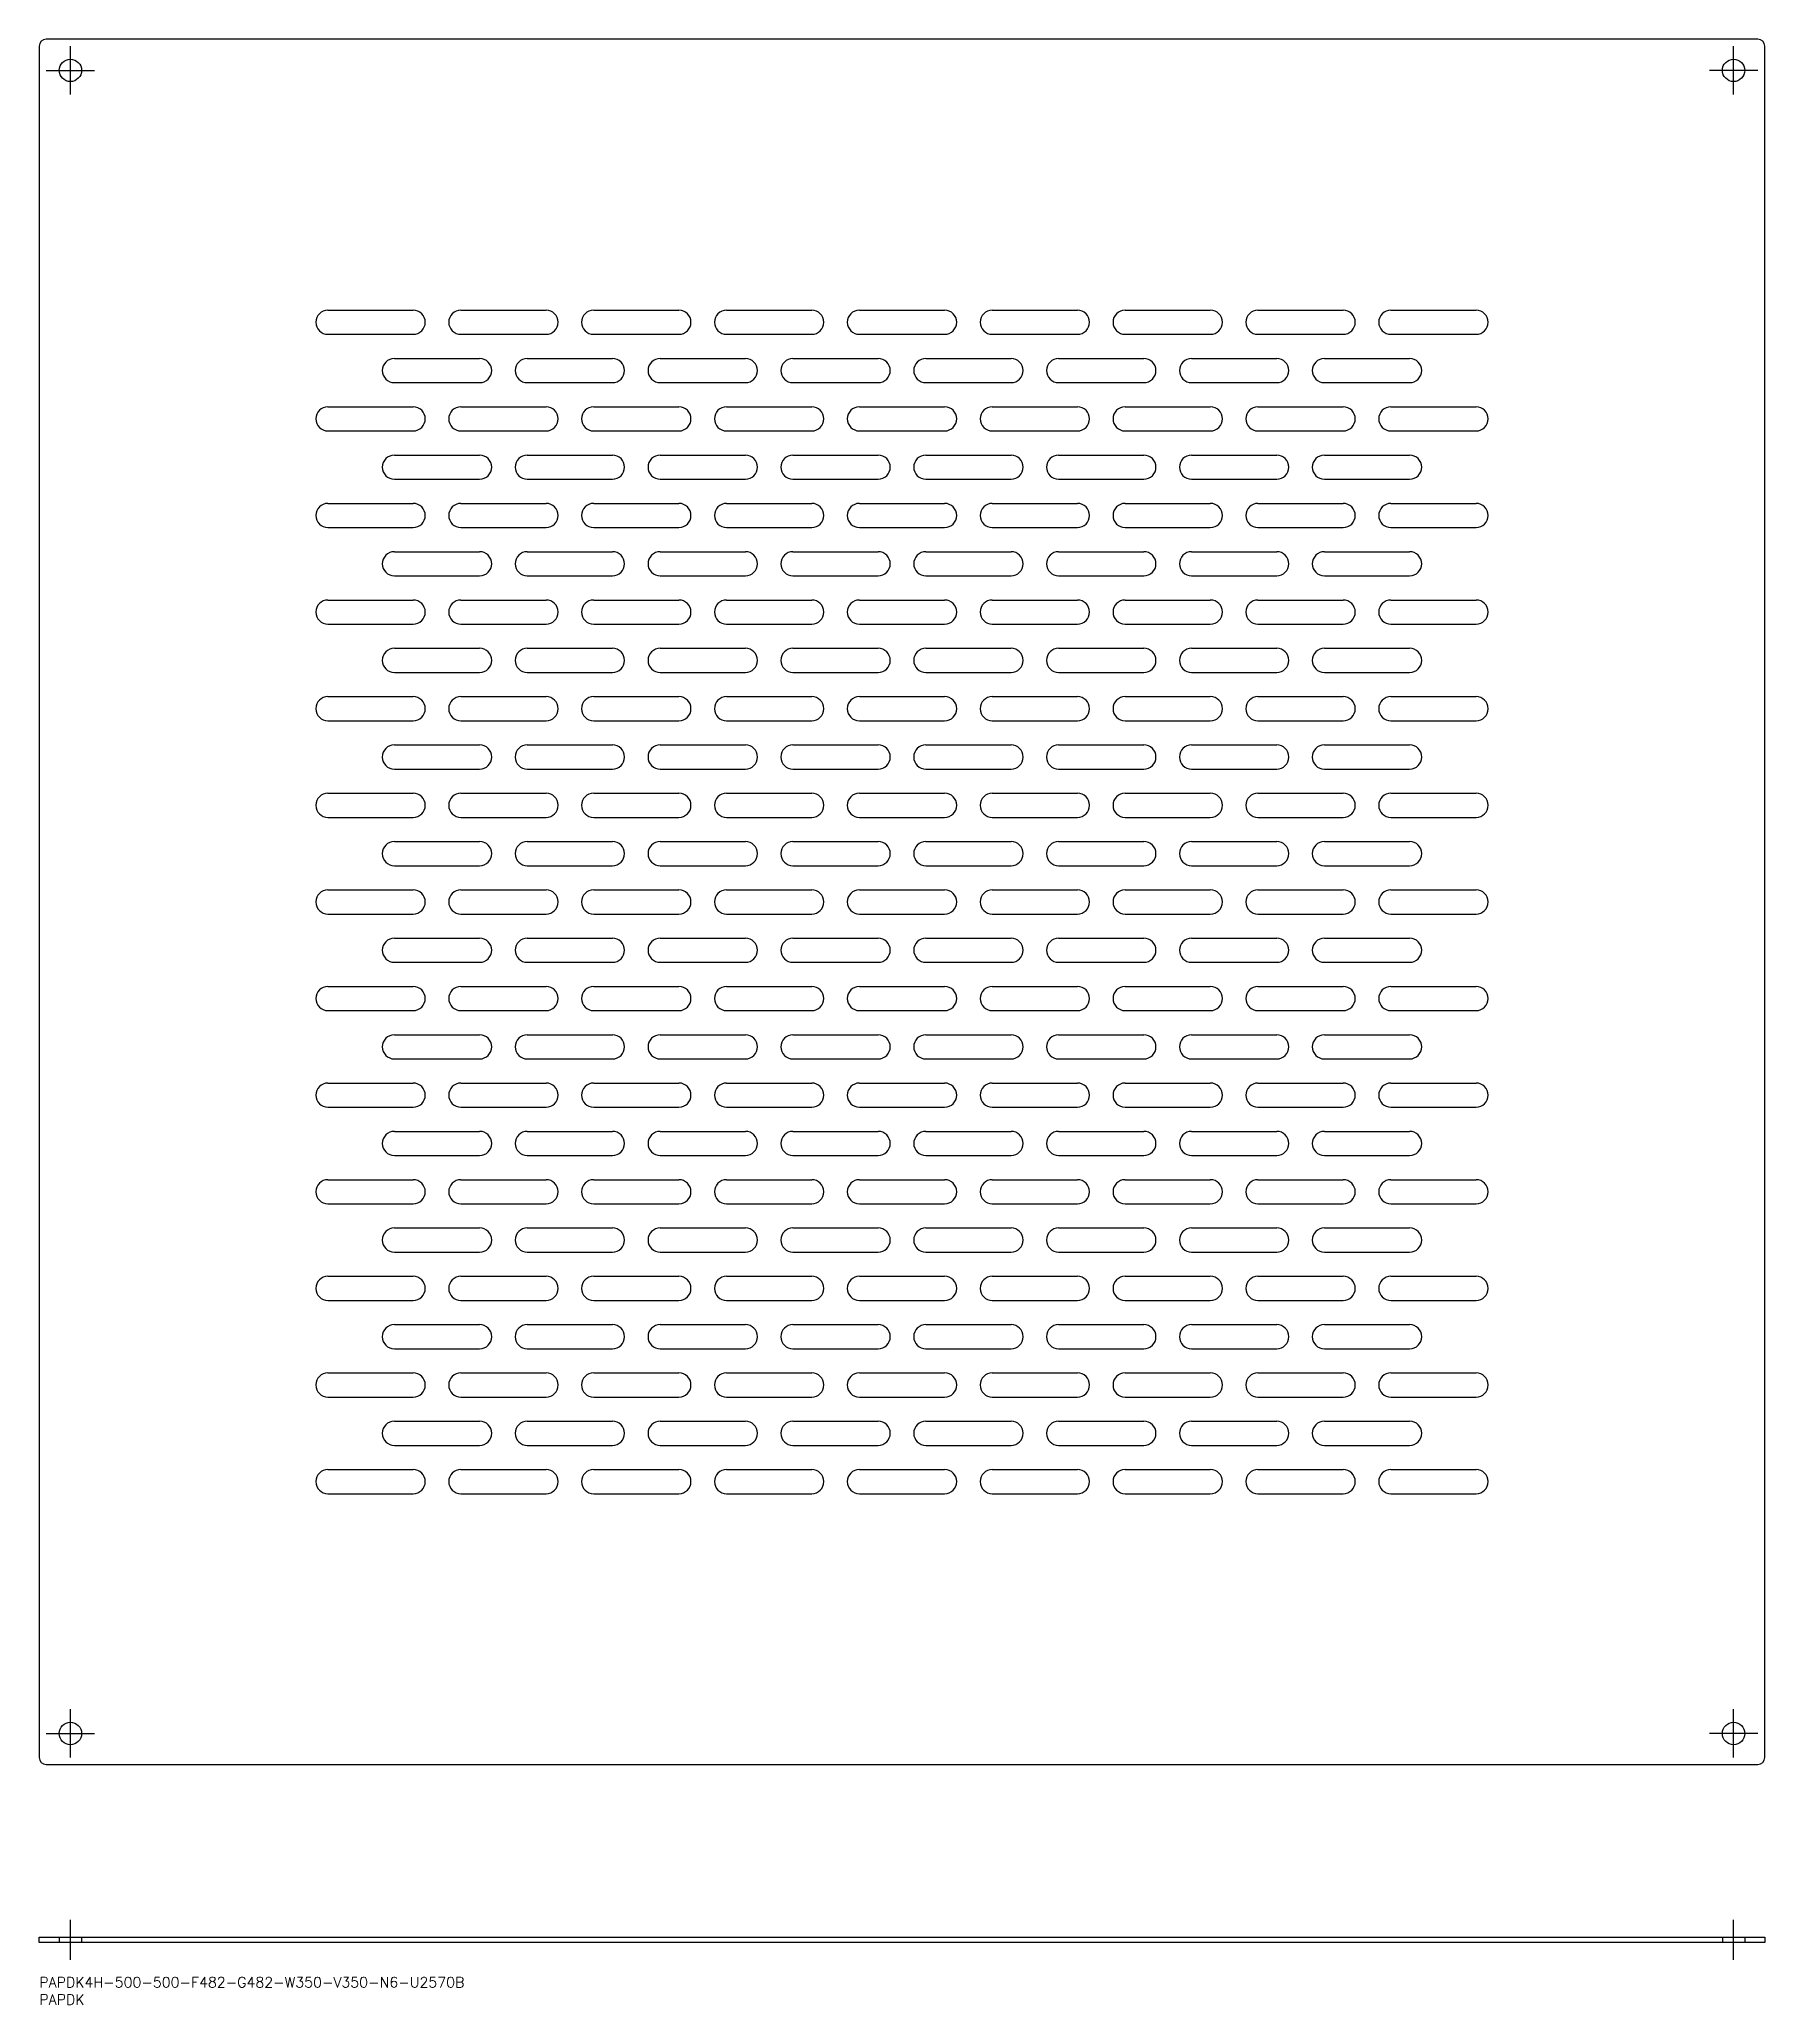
# Model space of a CAD drawing. Extents: x 0 to 500, y -8 to 562.
import ezdxf

# ---------------------------------------------------------------- set-up
doc = ezdxf.new("R2010")
doc.units = 0
doc.header["$LTSCALE"] = 0.5
doc.linetypes.add('CENTER', pattern=[50.8, 31.75, -6.35, 6.35, -6.35])
doc.linetypes.add('DASHED', pattern=[19.05, 12.7, -6.35])
for name, color, linetype in [('MSM_CENTER', 1, 'CENTER'), ('MSM_CONTINUOUS', 7, 'CONTINUOUS'), ('MSM_DASHED', 4, 'DASHED'), ('MSM_PART_NUMBER', 7, 'CONTINUOUS')]:
    doc.layers.add(name, color=color, linetype=linetype)
doc.styles.get("Standard").update_dxf_attribs({"font": 'txt.shx', "height": 3, "bigfont": 'bigfont.shx'})

msp = doc.modelspace()

# ---------------------------------------------------------------- linework, layer by layer
at = {"layer": 'MSM_CENTER'}
for p, q in [((9, 545.6), (9, 559.6)), ((491, 545.6), (491, 559.6)), ((2, 552.6), (16, 552.6)), ((498, 552.6), (484, 552.6)), ((9, 63.6), (9, 77.6)), ((491, 63.6), (491, 77.6)), ((2, 70.6), (16, 70.6)), ((498, 70.6), (484, 70.6)), ((9, 5), (9, 16.6)), ((491, 5), (491, 16.6))]:
    msp.add_line(p, q, dxfattribs=at)
at = {"layer": 'MSM_CONTINUOUS'}
for p, q in [((0, 559.6), (0, 63.6)), ((498, 561.6), (2, 561.6)), ((500, 63.6), (500, 559.6)), ((83.65, 483.1), (108.35, 483.1)), ((122.15, 483.1), (146.85, 483.1)), ((160.65, 483.1), (185.35, 483.1)), ((199.15, 483.1), (223.85, 483.1)), ((237.65, 483.1), (262.35, 483.1)), ((276.15, 483.1), (300.85, 483.1)), ((314.65, 483.1), (339.35, 483.1)), ((353.15, 483.1), (377.85, 483.1)), ((391.65, 483.1), (416.35, 483.1)), ((83.65, 476.1), (108.35, 476.1)), ((122.15, 476.1), (146.85, 476.1)), ((160.65, 476.1), (185.35, 476.1)), ((199.15, 476.1), (223.85, 476.1)), ((237.65, 476.1), (262.35, 476.1)), ((276.15, 476.1), (300.85, 476.1)), ((314.65, 476.1), (339.35, 476.1)), ((353.15, 476.1), (377.85, 476.1)), ((391.65, 476.1), (416.35, 476.1)), ((102.9, 469.1), (127.6, 469.1)), ((141.4, 469.1), (166.1, 469.1)), ((179.9, 469.1), (204.6, 469.1)), ((218.4, 469.1), (243.1, 469.1)), ((256.9, 469.1), (281.6, 469.1)), ((295.4, 469.1), (320.1, 469.1)), ((333.9, 469.1), (358.6, 469.1)), ((372.4, 469.1), (397.1, 469.1)), ((102.9, 462.1), (127.6, 462.1)), ((141.4, 462.1), (166.1, 462.1)), ((179.9, 462.1), (204.6, 462.1)), ((218.4, 462.1), (243.1, 462.1)), ((256.9, 462.1), (281.6, 462.1)), ((295.4, 462.1), (320.1, 462.1)), ((333.9, 462.1), (358.6, 462.1)), ((372.4, 462.1), (397.1, 462.1)), ((83.65, 455.1), (108.35, 455.1)), ((122.15, 455.1), (146.85, 455.1)), ((160.65, 455.1), (185.35, 455.1)), ((199.15, 455.1), (223.85, 455.1)), ((237.65, 455.1), (262.35, 455.1)), ((276.15, 455.1), (300.85, 455.1)), ((314.65, 455.1), (339.35, 455.1)), ((353.15, 455.1), (377.85, 455.1)), ((391.65, 455.1), (416.35, 455.1)), ((83.65, 448.1), (108.35, 448.1)), ((122.15, 448.1), (146.85, 448.1)), ((160.65, 448.1), (185.35, 448.1)), ((199.15, 448.1), (223.85, 448.1)), ((237.65, 448.1), (262.35, 448.1)), ((276.15, 448.1), (300.85, 448.1)), ((314.65, 448.1), (339.35, 448.1)), ((353.15, 448.1), (377.85, 448.1)), ((391.65, 448.1), (416.35, 448.1)), ((102.9, 441.1), (127.6, 441.1)), ((141.4, 441.1), (166.1, 441.1)), ((179.9, 441.1), (204.6, 441.1)), ((218.4, 441.1), (243.1, 441.1)), ((256.9, 441.1), (281.6, 441.1)), ((295.4, 441.1), (320.1, 441.1)), ((333.9, 441.1), (358.6, 441.1)), ((372.4, 441.1), (397.1, 441.1)), ((102.9, 434.1), (127.6, 434.1)), ((141.4, 434.1), (166.1, 434.1)), ((179.9, 434.1), (204.6, 434.1)), ((218.4, 434.1), (243.1, 434.1)), ((256.9, 434.1), (281.6, 434.1)), ((295.4, 434.1), (320.1, 434.1)), ((333.9, 434.1), (358.6, 434.1)), ((372.4, 434.1), (397.1, 434.1)), ((83.65, 427.1), (108.35, 427.1)), ((122.15, 427.1), (146.85, 427.1)), ((160.65, 427.1), (185.35, 427.1)), ((199.15, 427.1), (223.85, 427.1)), ((237.65, 427.1), (262.35, 427.1)), ((276.15, 427.1), (300.85, 427.1)), ((314.65, 427.1), (339.35, 427.1)), ((353.15, 427.1), (377.85, 427.1)), ((391.65, 427.1), (416.35, 427.1)), ((83.65, 420.1), (108.35, 420.1)), ((122.15, 420.1), (146.85, 420.1)), ((160.65, 420.1), (185.35, 420.1)), ((199.15, 420.1), (223.85, 420.1)), ((237.65, 420.1), (262.35, 420.1)), ((276.15, 420.1), (300.85, 420.1)), ((314.65, 420.1), (339.35, 420.1)), ((353.15, 420.1), (377.85, 420.1)), ((391.65, 420.1), (416.35, 420.1)), ((102.9, 413.1), (127.6, 413.1)), ((141.4, 413.1), (166.1, 413.1)), ((179.9, 413.1), (204.6, 413.1)), ((218.4, 413.1), (243.1, 413.1)), ((256.9, 413.1), (281.6, 413.1)), ((295.4, 413.1), (320.1, 413.1)), ((333.9, 413.1), (358.6, 413.1)), ((372.4, 413.1), (397.1, 413.1)), ((102.9, 406.1), (127.6, 406.1)), ((141.4, 406.1), (166.1, 406.1)), ((179.9, 406.1), (204.6, 406.1)), ((218.4, 406.1), (243.1, 406.1)), ((256.9, 406.1), (281.6, 406.1)), ((295.4, 406.1), (320.1, 406.1)), ((333.9, 406.1), (358.6, 406.1)), ((372.4, 406.1), (397.1, 406.1)), ((83.65, 399.1), (108.35, 399.1)), ((122.15, 399.1), (146.85, 399.1)), ((160.65, 399.1), (185.35, 399.1)), ((199.15, 399.1), (223.85, 399.1)), ((237.65, 399.1), (262.35, 399.1)), ((276.15, 399.1), (300.85, 399.1)), ((314.65, 399.1), (339.35, 399.1)), ((353.15, 399.1), (377.85, 399.1)), ((391.65, 399.1), (416.35, 399.1)), ((83.65, 392.1), (108.35, 392.1)), ((122.15, 392.1), (146.85, 392.1)), ((160.65, 392.1), (185.35, 392.1)), ((199.15, 392.1), (223.85, 392.1)), ((237.65, 392.1), (262.35, 392.1)), ((276.15, 392.1), (300.85, 392.1)), ((314.65, 392.1), (339.35, 392.1)), ((353.15, 392.1), (377.85, 392.1)), ((391.65, 392.1), (416.35, 392.1)), ((102.9, 385.1), (127.6, 385.1)), ((141.4, 385.1), (166.1, 385.1)), ((179.9, 385.1), (204.6, 385.1)), ((218.4, 385.1), (243.1, 385.1)), ((256.9, 385.1), (281.6, 385.1)), ((295.4, 385.1), (320.1, 385.1)), ((333.9, 385.1), (358.6, 385.1)), ((372.4, 385.1), (397.1, 385.1)), ((102.9, 378.1), (127.6, 378.1)), ((141.4, 378.1), (166.1, 378.1)), ((179.9, 378.1), (204.6, 378.1)), ((218.4, 378.1), (243.1, 378.1)), ((256.9, 378.1), (281.6, 378.1)), ((295.4, 378.1), (320.1, 378.1)), ((333.9, 378.1), (358.6, 378.1)), ((372.4, 378.1), (397.1, 378.1)), ((83.65, 371.1), (108.35, 371.1)), ((122.15, 371.1), (146.85, 371.1)), ((160.65, 371.1), (185.35, 371.1)), ((199.15, 371.1), (223.85, 371.1)), ((237.65, 371.1), (262.35, 371.1)), ((276.15, 371.1), (300.85, 371.1)), ((314.65, 371.1), (339.35, 371.1)), ((353.15, 371.1), (377.85, 371.1)), ((391.65, 371.1), (416.35, 371.1)), ((83.65, 364.1), (108.35, 364.1)), ((122.15, 364.1), (146.85, 364.1)), ((160.65, 364.1), (185.35, 364.1)), ((199.15, 364.1), (223.85, 364.1)), ((237.65, 364.1), (262.35, 364.1)), ((276.15, 364.1), (300.85, 364.1)), ((314.65, 364.1), (339.35, 364.1)), ((353.15, 364.1), (377.85, 364.1)), ((391.65, 364.1), (416.35, 364.1)), ((102.9, 357.1), (127.6, 357.1)), ((141.4, 357.1), (166.1, 357.1)), ((179.9, 357.1), (204.6, 357.1)), ((218.4, 357.1), (243.1, 357.1)), ((256.9, 357.1), (281.6, 357.1)), ((295.4, 357.1), (320.1, 357.1)), ((333.9, 357.1), (358.6, 357.1)), ((372.4, 357.1), (397.1, 357.1)), ((102.9, 350.1), (127.6, 350.1)), ((141.4, 350.1), (166.1, 350.1)), ((179.9, 350.1), (204.6, 350.1)), ((218.4, 350.1), (243.1, 350.1)), ((256.9, 350.1), (281.6, 350.1)), ((295.4, 350.1), (320.1, 350.1)), ((333.9, 350.1), (358.6, 350.1)), ((372.4, 350.1), (397.1, 350.1)), ((83.65, 343.1), (108.35, 343.1)), ((122.15, 343.1), (146.85, 343.1)), ((160.65, 343.1), (185.35, 343.1)), ((199.15, 343.1), (223.85, 343.1)), ((237.65, 343.1), (262.35, 343.1)), ((276.15, 343.1), (300.85, 343.1)), ((314.65, 343.1), (339.35, 343.1)), ((353.15, 343.1), (377.85, 343.1)), ((391.65, 343.1), (416.35, 343.1)), ((83.65, 336.1), (108.35, 336.1)), ((122.15, 336.1), (146.85, 336.1)), ((160.65, 336.1), (185.35, 336.1)), ((199.15, 336.1), (223.85, 336.1)), ((237.65, 336.1), (262.35, 336.1)), ((276.15, 336.1), (300.85, 336.1)), ((314.65, 336.1), (339.35, 336.1)), ((353.15, 336.1), (377.85, 336.1)), ((391.65, 336.1), (416.35, 336.1)), ((102.9, 329.1), (127.6, 329.1)), ((141.4, 329.1), (166.1, 329.1)), ((179.9, 329.1), (204.6, 329.1)), ((218.4, 329.1), (243.1, 329.1)), ((256.9, 329.1), (281.6, 329.1)), ((295.4, 329.1), (320.1, 329.1)), ((333.9, 329.1), (358.6, 329.1)), ((372.4, 329.1), (397.1, 329.1)), ((102.9, 322.1), (127.6, 322.1)), ((141.4, 322.1), (166.1, 322.1)), ((179.9, 322.1), (204.6, 322.1)), ((218.4, 322.1), (243.1, 322.1)), ((256.9, 322.1), (281.6, 322.1)), ((295.4, 322.1), (320.1, 322.1)), ((333.9, 322.1), (358.6, 322.1)), ((372.4, 322.1), (397.1, 322.1)), ((83.65, 315.1), (108.35, 315.1)), ((122.15, 315.1), (146.85, 315.1)), ((160.65, 315.1), (185.35, 315.1)), ((199.15, 315.1), (223.85, 315.1)), ((237.65, 315.1), (262.35, 315.1)), ((276.15, 315.1), (300.85, 315.1)), ((314.65, 315.1), (339.35, 315.1)), ((353.15, 315.1), (377.85, 315.1)), ((391.65, 315.1), (416.35, 315.1)), ((83.65, 308.1), (108.35, 308.1)), ((122.15, 308.1), (146.85, 308.1)), ((160.65, 308.1), (185.35, 308.1)), ((199.15, 308.1), (223.85, 308.1)), ((237.65, 308.1), (262.35, 308.1)), ((276.15, 308.1), (300.85, 308.1)), ((314.65, 308.1), (339.35, 308.1)), ((353.15, 308.1), (377.85, 308.1)), ((391.65, 308.1), (416.35, 308.1)), ((102.9, 301.1), (127.6, 301.1)), ((141.4, 301.1), (166.1, 301.1)), ((179.9, 301.1), (204.6, 301.1)), ((218.4, 301.1), (243.1, 301.1)), ((256.9, 301.1), (281.6, 301.1)), ((295.4, 301.1), (320.1, 301.1)), ((333.9, 301.1), (358.6, 301.1)), ((372.4, 301.1), (397.1, 301.1)), ((102.9, 294.1), (127.6, 294.1)), ((141.4, 294.1), (166.1, 294.1)), ((179.9, 294.1), (204.6, 294.1)), ((218.4, 294.1), (243.1, 294.1)), ((256.9, 294.1), (281.6, 294.1)), ((295.4, 294.1), (320.1, 294.1)), ((333.9, 294.1), (358.6, 294.1)), ((372.4, 294.1), (397.1, 294.1)), ((83.65, 287.1), (108.35, 287.1)), ((122.15, 287.1), (146.85, 287.1)), ((160.65, 287.1), (185.35, 287.1)), ((199.15, 287.1), (223.85, 287.1)), ((237.65, 287.1), (262.35, 287.1)), ((276.15, 287.1), (300.85, 287.1)), ((314.65, 287.1), (339.35, 287.1)), ((353.15, 287.1), (377.85, 287.1)), ((391.65, 287.1), (416.35, 287.1)), ((83.65, 280.1), (108.35, 280.1)), ((122.15, 280.1), (146.85, 280.1)), ((160.65, 280.1), (185.35, 280.1)), ((199.15, 280.1), (223.85, 280.1)), ((237.65, 280.1), (262.35, 280.1)), ((276.15, 280.1), (300.85, 280.1)), ((314.65, 280.1), (339.35, 280.1)), ((353.15, 280.1), (377.85, 280.1)), ((391.65, 280.1), (416.35, 280.1)), ((102.9, 273.1), (127.6, 273.1)), ((141.4, 273.1), (166.1, 273.1)), ((179.9, 273.1), (204.6, 273.1)), ((218.4, 273.1), (243.1, 273.1)), ((256.9, 273.1), (281.6, 273.1)), ((295.4, 273.1), (320.1, 273.1)), ((333.9, 273.1), (358.6, 273.1)), ((372.4, 273.1), (397.1, 273.1)), ((102.9, 266.1), (127.6, 266.1)), ((141.4, 266.1), (166.1, 266.1)), ((179.9, 266.1), (204.6, 266.1)), ((218.4, 266.1), (243.1, 266.1)), ((256.9, 266.1), (281.6, 266.1)), ((295.4, 266.1), (320.1, 266.1)), ((333.9, 266.1), (358.6, 266.1)), ((372.4, 266.1), (397.1, 266.1)), ((83.65, 259.1), (108.35, 259.1)), ((122.15, 259.1), (146.85, 259.1)), ((160.65, 259.1), (185.35, 259.1)), ((199.15, 259.1), (223.85, 259.1)), ((237.65, 259.1), (262.35, 259.1)), ((276.15, 259.1), (300.85, 259.1)), ((314.65, 259.1), (339.35, 259.1)), ((353.15, 259.1), (377.85, 259.1)), ((391.65, 259.1), (416.35, 259.1)), ((83.65, 252.1), (108.35, 252.1)), ((122.15, 252.1), (146.85, 252.1)), ((160.65, 252.1), (185.35, 252.1)), ((199.15, 252.1), (223.85, 252.1)), ((237.65, 252.1), (262.35, 252.1)), ((276.15, 252.1), (300.85, 252.1)), ((314.65, 252.1), (339.35, 252.1)), ((353.15, 252.1), (377.85, 252.1)), ((391.65, 252.1), (416.35, 252.1)), ((102.9, 245.1), (127.6, 245.1)), ((141.4, 245.1), (166.1, 245.1)), ((179.9, 245.1), (204.6, 245.1)), ((218.4, 245.1), (243.1, 245.1)), ((256.9, 245.1), (281.6, 245.1)), ((295.4, 245.1), (320.1, 245.1)), ((333.9, 245.1), (358.6, 245.1)), ((372.4, 245.1), (397.1, 245.1)), ((102.9, 238.1), (127.6, 238.1)), ((141.4, 238.1), (166.1, 238.1)), ((179.9, 238.1), (204.6, 238.1)), ((218.4, 238.1), (243.1, 238.1)), ((256.9, 238.1), (281.6, 238.1)), ((295.4, 238.1), (320.1, 238.1)), ((333.9, 238.1), (358.6, 238.1)), ((372.4, 238.1), (397.1, 238.1)), ((83.65, 231.1), (108.35, 231.1)), ((122.15, 231.1), (146.85, 231.1)), ((160.65, 231.1), (185.35, 231.1)), ((199.15, 231.1), (223.85, 231.1)), ((237.65, 231.1), (262.35, 231.1)), ((276.15, 231.1), (300.85, 231.1)), ((314.65, 231.1), (339.35, 231.1)), ((353.15, 231.1), (377.85, 231.1)), ((391.65, 231.1), (416.35, 231.1)), ((83.65, 224.1), (108.35, 224.1)), ((122.15, 224.1), (146.85, 224.1)), ((160.65, 224.1), (185.35, 224.1)), ((199.15, 224.1), (223.85, 224.1)), ((237.65, 224.1), (262.35, 224.1)), ((276.15, 224.1), (300.85, 224.1)), ((314.65, 224.1), (339.35, 224.1)), ((353.15, 224.1), (377.85, 224.1)), ((391.65, 224.1), (416.35, 224.1)), ((102.9, 217.1), (127.6, 217.1)), ((141.4, 217.1), (166.1, 217.1)), ((179.9, 217.1), (204.6, 217.1)), ((218.4, 217.1), (243.1, 217.1)), ((256.9, 217.1), (281.6, 217.1)), ((295.4, 217.1), (320.1, 217.1)), ((333.9, 217.1), (358.6, 217.1)), ((372.4, 217.1), (397.1, 217.1)), ((102.9, 210.1), (127.6, 210.1)), ((141.4, 210.1), (166.1, 210.1)), ((179.9, 210.1), (204.6, 210.1)), ((218.4, 210.1), (243.1, 210.1)), ((256.9, 210.1), (281.6, 210.1)), ((295.4, 210.1), (320.1, 210.1)), ((333.9, 210.1), (358.6, 210.1)), ((372.4, 210.1), (397.1, 210.1)), ((83.65, 203.1), (108.35, 203.1)), ((122.15, 203.1), (146.85, 203.1)), ((160.65, 203.1), (185.35, 203.1)), ((199.15, 203.1), (223.85, 203.1)), ((237.65, 203.1), (262.35, 203.1)), ((276.15, 203.1), (300.85, 203.1)), ((314.65, 203.1), (339.35, 203.1)), ((353.15, 203.1), (377.85, 203.1)), ((391.65, 203.1), (416.35, 203.1)), ((83.65, 196.1), (108.35, 196.1)), ((122.15, 196.1), (146.85, 196.1)), ((160.65, 196.1), (185.35, 196.1)), ((199.15, 196.1), (223.85, 196.1)), ((237.65, 196.1), (262.35, 196.1)), ((276.15, 196.1), (300.85, 196.1)), ((314.65, 196.1), (339.35, 196.1)), ((353.15, 196.1), (377.85, 196.1)), ((391.65, 196.1), (416.35, 196.1)), ((102.9, 189.1), (127.6, 189.1)), ((141.4, 189.1), (166.1, 189.1)), ((179.9, 189.1), (204.6, 189.1)), ((218.4, 189.1), (243.1, 189.1)), ((256.9, 189.1), (281.6, 189.1)), ((295.4, 189.1), (320.1, 189.1)), ((333.9, 189.1), (358.6, 189.1)), ((372.4, 189.1), (397.1, 189.1)), ((102.9, 182.1), (127.6, 182.1)), ((141.4, 182.1), (166.1, 182.1)), ((179.9, 182.1), (204.6, 182.1)), ((218.4, 182.1), (243.1, 182.1)), ((256.9, 182.1), (281.6, 182.1)), ((295.4, 182.1), (320.1, 182.1)), ((333.9, 182.1), (358.6, 182.1)), ((372.4, 182.1), (397.1, 182.1)), ((83.65, 175.1), (108.35, 175.1)), ((122.15, 175.1), (146.85, 175.1)), ((160.65, 175.1), (185.35, 175.1)), ((199.15, 175.1), (223.85, 175.1)), ((237.65, 175.1), (262.35, 175.1)), ((276.15, 175.1), (300.85, 175.1)), ((314.65, 175.1), (339.35, 175.1)), ((353.15, 175.1), (377.85, 175.1)), ((391.65, 175.1), (416.35, 175.1)), ((83.65, 168.1), (108.35, 168.1)), ((122.15, 168.1), (146.85, 168.1)), ((160.65, 168.1), (185.35, 168.1)), ((199.15, 168.1), (223.85, 168.1)), ((237.65, 168.1), (262.35, 168.1)), ((276.15, 168.1), (300.85, 168.1)), ((314.65, 168.1), (339.35, 168.1)), ((353.15, 168.1), (377.85, 168.1)), ((391.65, 168.1), (416.35, 168.1)), ((102.9, 161.1), (127.6, 161.1)), ((141.4, 161.1), (166.1, 161.1)), ((179.9, 161.1), (204.6, 161.1)), ((218.4, 161.1), (243.1, 161.1)), ((256.9, 161.1), (281.6, 161.1)), ((295.4, 161.1), (320.1, 161.1)), ((333.9, 161.1), (358.6, 161.1)), ((372.4, 161.1), (397.1, 161.1)), ((102.9, 154.1), (127.6, 154.1)), ((141.4, 154.1), (166.1, 154.1)), ((179.9, 154.1), (204.6, 154.1)), ((218.4, 154.1), (243.1, 154.1)), ((256.9, 154.1), (281.6, 154.1)), ((295.4, 154.1), (320.1, 154.1)), ((333.9, 154.1), (358.6, 154.1)), ((372.4, 154.1), (397.1, 154.1)), ((83.65, 147.1), (108.35, 147.1)), ((122.15, 147.1), (146.85, 147.1)), ((160.65, 147.1), (185.35, 147.1)), ((199.15, 147.1), (223.85, 147.1)), ((237.65, 147.1), (262.35, 147.1)), ((276.15, 147.1), (300.85, 147.1)), ((314.65, 147.1), (339.35, 147.1)), ((353.15, 147.1), (377.85, 147.1)), ((391.65, 147.1), (416.35, 147.1)), ((83.65, 140.1), (108.35, 140.1)), ((122.15, 140.1), (146.85, 140.1)), ((160.65, 140.1), (185.35, 140.1)), ((199.15, 140.1), (223.85, 140.1)), ((237.65, 140.1), (262.35, 140.1)), ((276.15, 140.1), (300.85, 140.1)), ((314.65, 140.1), (339.35, 140.1)), ((353.15, 140.1), (377.85, 140.1)), ((391.65, 140.1), (416.35, 140.1)), ((2, 61.6), (498, 61.6)), ((0, 11.6), (500, 11.6)), ((0, 10), (0, 11.6)), ((500, 11.6), (500, 10)), ((500, 10), (0, 10))]:
    msp.add_line(p, q, dxfattribs=at)
for centre in [(9, 552.6), (491, 552.6), (9, 70.6), (491, 70.6)]:
    msp.add_circle(centre, 3.25, dxfattribs=at)
for centre, radius, start, end in [((2, 559.6), 2, 90, 180), ((498, 559.6), 2, 0, 90), ((83.65, 479.6), 3.5, 90, 270), ((108.35, 479.6), 3.5, 270, 90), ((122.15, 479.6), 3.5, 90, 270), ((146.85, 479.6), 3.5, 270, 90), ((160.65, 479.6), 3.5, 90, 270), ((185.35, 479.6), 3.5, 270, 90), ((199.15, 479.6), 3.5, 90, 270), ((223.85, 479.6), 3.5, 270, 90), ((237.65, 479.6), 3.5, 90, 270), ((262.35, 479.6), 3.5, 270, 90), ((276.15, 479.6), 3.5, 90, 270), ((300.85, 479.6), 3.5, 270, 90), ((314.65, 479.6), 3.5, 90, 270), ((339.35, 479.6), 3.5, 270, 90), ((353.15, 479.6), 3.5, 90, 270), ((377.85, 479.6), 3.5, 270, 90), ((391.65, 479.6), 3.5, 90, 270), ((416.35, 479.6), 3.5, 270, 90), ((102.9, 465.6), 3.5, 90, 270), ((127.6, 465.6), 3.5, 270, 90), ((141.4, 465.6), 3.5, 90, 270), ((166.1, 465.6), 3.5, 270, 90), ((179.9, 465.6), 3.5, 90, 270), ((204.6, 465.6), 3.5, 270, 90), ((218.4, 465.6), 3.5, 90, 270), ((243.1, 465.6), 3.5, 270, 90), ((256.9, 465.6), 3.5, 90, 270), ((281.6, 465.6), 3.5, 270, 90), ((295.4, 465.6), 3.5, 90, 270), ((320.1, 465.6), 3.5, 270, 90), ((333.9, 465.6), 3.5, 90, 270), ((358.6, 465.6), 3.5, 270, 90), ((372.4, 465.6), 3.5, 90, 270), ((397.1, 465.6), 3.5, 270, 90), ((83.65, 451.6), 3.5, 90, 270), ((108.35, 451.6), 3.5, 270, 90), ((122.15, 451.6), 3.5, 90, 270), ((146.85, 451.6), 3.5, 270, 90), ((160.65, 451.6), 3.5, 90, 270), ((185.35, 451.6), 3.5, 270, 90), ((199.15, 451.6), 3.5, 90, 270), ((223.85, 451.6), 3.5, 270, 90), ((237.65, 451.6), 3.5, 90, 270), ((262.35, 451.6), 3.5, 270, 90), ((276.15, 451.6), 3.5, 90, 270), ((300.85, 451.6), 3.5, 270, 90), ((314.65, 451.6), 3.5, 90, 270), ((339.35, 451.6), 3.5, 270, 90), ((353.15, 451.6), 3.5, 90, 270), ((377.85, 451.6), 3.5, 270, 90), ((391.65, 451.6), 3.5, 90, 270), ((416.35, 451.6), 3.5, 270, 90), ((102.9, 437.6), 3.5, 90, 270), ((127.6, 437.6), 3.5, 270, 90), ((141.4, 437.6), 3.5, 90, 270), ((166.1, 437.6), 3.5, 270, 90), ((179.9, 437.6), 3.5, 90, 270), ((204.6, 437.6), 3.5, 270, 90), ((218.4, 437.6), 3.5, 90, 270), ((243.1, 437.6), 3.5, 270, 90), ((256.9, 437.6), 3.5, 90, 270), ((281.6, 437.6), 3.5, 270, 90), ((295.4, 437.6), 3.5, 90, 270), ((320.1, 437.6), 3.5, 270, 90), ((333.9, 437.6), 3.5, 90, 270), ((358.6, 437.6), 3.5, 270, 90), ((372.4, 437.6), 3.5, 90, 270), ((397.1, 437.6), 3.5, 270, 90), ((83.65, 423.6), 3.5, 90, 270), ((108.35, 423.6), 3.5, 270, 90), ((122.15, 423.6), 3.5, 90, 270), ((146.85, 423.6), 3.5, 270, 90), ((160.65, 423.6), 3.5, 90, 270), ((185.35, 423.6), 3.5, 270, 90), ((199.15, 423.6), 3.5, 90, 270), ((223.85, 423.6), 3.5, 270, 90), ((237.65, 423.6), 3.5, 90, 270), ((262.35, 423.6), 3.5, 270, 90), ((276.15, 423.6), 3.5, 90, 270), ((300.85, 423.6), 3.5, 270, 90), ((314.65, 423.6), 3.5, 90, 270), ((339.35, 423.6), 3.5, 270, 90), ((353.15, 423.6), 3.5, 90, 270), ((377.85, 423.6), 3.5, 270, 90), ((391.65, 423.6), 3.5, 90, 270), ((416.35, 423.6), 3.5, 270, 90), ((102.9, 409.6), 3.5, 90, 270), ((127.6, 409.6), 3.5, 270, 90), ((141.4, 409.6), 3.5, 90, 270), ((166.1, 409.6), 3.5, 270, 90), ((179.9, 409.6), 3.5, 90, 270), ((204.6, 409.6), 3.5, 270, 90), ((218.4, 409.6), 3.5, 90, 270), ((243.1, 409.6), 3.5, 270, 90), ((256.9, 409.6), 3.5, 90, 270), ((281.6, 409.6), 3.5, 270, 90), ((295.4, 409.6), 3.5, 90, 270), ((320.1, 409.6), 3.5, 270, 90), ((333.9, 409.6), 3.5, 90, 270), ((358.6, 409.6), 3.5, 270, 90), ((372.4, 409.6), 3.5, 90, 270), ((397.1, 409.6), 3.5, 270, 90), ((83.65, 395.6), 3.5, 90, 270), ((108.35, 395.6), 3.5, 270, 90), ((122.15, 395.6), 3.5, 90, 270), ((146.85, 395.6), 3.5, 270, 90), ((160.65, 395.6), 3.5, 90, 270), ((185.35, 395.6), 3.5, 270, 90), ((199.15, 395.6), 3.5, 90, 270), ((223.85, 395.6), 3.5, 270, 90), ((237.65, 395.6), 3.5, 90, 270), ((262.35, 395.6), 3.5, 270, 90), ((276.15, 395.6), 3.5, 90, 270), ((300.85, 395.6), 3.5, 270, 90), ((314.65, 395.6), 3.5, 90, 270), ((339.35, 395.6), 3.5, 270, 90), ((353.15, 395.6), 3.5, 90, 270), ((377.85, 395.6), 3.5, 270, 90), ((391.65, 395.6), 3.5, 90, 270), ((416.35, 395.6), 3.5, 270, 90), ((102.9, 381.6), 3.5, 90, 270), ((127.6, 381.6), 3.5, 270, 90), ((141.4, 381.6), 3.5, 90, 270), ((166.1, 381.6), 3.5, 270, 90), ((179.9, 381.6), 3.5, 90, 270), ((204.6, 381.6), 3.5, 270, 90), ((218.4, 381.6), 3.5, 90, 270), ((243.1, 381.6), 3.5, 270, 90), ((256.9, 381.6), 3.5, 90, 270), ((281.6, 381.6), 3.5, 270, 90), ((295.4, 381.6), 3.5, 90, 270), ((320.1, 381.6), 3.5, 270, 90), ((333.9, 381.6), 3.5, 90, 270), ((358.6, 381.6), 3.5, 270, 90), ((372.4, 381.6), 3.5, 90, 270), ((397.1, 381.6), 3.5, 270, 90), ((83.65, 367.6), 3.5, 90, 270), ((108.35, 367.6), 3.5, 270, 90), ((122.15, 367.6), 3.5, 90, 270), ((146.85, 367.6), 3.5, 270, 90), ((160.65, 367.6), 3.5, 90, 270), ((185.35, 367.6), 3.5, 270, 90), ((199.15, 367.6), 3.5, 90, 270), ((223.85, 367.6), 3.5, 270, 90), ((237.65, 367.6), 3.5, 90, 270), ((262.35, 367.6), 3.5, 270, 90), ((276.15, 367.6), 3.5, 90, 270), ((300.85, 367.6), 3.5, 270, 90), ((314.65, 367.6), 3.5, 90, 270), ((339.35, 367.6), 3.5, 270, 90), ((353.15, 367.6), 3.5, 90, 270), ((377.85, 367.6), 3.5, 270, 90), ((391.65, 367.6), 3.5, 90, 270), ((416.35, 367.6), 3.5, 270, 90), ((102.9, 353.6), 3.5, 90, 270), ((127.6, 353.6), 3.5, 270, 90), ((141.4, 353.6), 3.5, 90, 270), ((166.1, 353.6), 3.5, 270, 90), ((179.9, 353.6), 3.5, 90, 270), ((204.6, 353.6), 3.5, 270, 90), ((218.4, 353.6), 3.5, 90, 270), ((243.1, 353.6), 3.5, 270, 90), ((256.9, 353.6), 3.5, 90, 270), ((281.6, 353.6), 3.5, 270, 90), ((295.4, 353.6), 3.5, 90, 270), ((320.1, 353.6), 3.5, 270, 90), ((333.9, 353.6), 3.5, 90, 270), ((358.6, 353.6), 3.5, 270, 90), ((372.4, 353.6), 3.5, 90, 270), ((397.1, 353.6), 3.5, 270, 90), ((83.65, 339.6), 3.5, 90, 270), ((108.35, 339.6), 3.5, 270, 90), ((122.15, 339.6), 3.5, 90, 270), ((146.85, 339.6), 3.5, 270, 90), ((160.65, 339.6), 3.5, 90, 270), ((185.35, 339.6), 3.5, 270, 90), ((199.15, 339.6), 3.5, 90, 270), ((223.85, 339.6), 3.5, 270, 90), ((237.65, 339.6), 3.5, 90, 270), ((262.35, 339.6), 3.5, 270, 90), ((276.15, 339.6), 3.5, 90, 270), ((300.85, 339.6), 3.5, 270, 90), ((314.65, 339.6), 3.5, 90, 270), ((339.35, 339.6), 3.5, 270, 90), ((353.15, 339.6), 3.5, 90, 270), ((377.85, 339.6), 3.5, 270, 90), ((391.65, 339.6), 3.5, 90, 270), ((416.35, 339.6), 3.5, 270, 90), ((102.9, 325.6), 3.5, 90, 270), ((127.6, 325.6), 3.5, 270, 90), ((141.4, 325.6), 3.5, 90, 270), ((166.1, 325.6), 3.5, 270, 90), ((179.9, 325.6), 3.5, 90, 270), ((204.6, 325.6), 3.5, 270, 90), ((218.4, 325.6), 3.5, 90, 270), ((243.1, 325.6), 3.5, 270, 90), ((256.9, 325.6), 3.5, 90, 270), ((281.6, 325.6), 3.5, 270, 90), ((295.4, 325.6), 3.5, 90, 270), ((320.1, 325.6), 3.5, 270, 90), ((333.9, 325.6), 3.5, 90, 270), ((358.6, 325.6), 3.5, 270, 90), ((372.4, 325.6), 3.5, 90, 270), ((397.1, 325.6), 3.5, 270, 90), ((83.65, 311.6), 3.5, 90, 270), ((108.35, 311.6), 3.5, 270, 90), ((122.15, 311.6), 3.5, 90, 270), ((146.85, 311.6), 3.5, 270, 90), ((160.65, 311.6), 3.5, 90, 270), ((185.35, 311.6), 3.5, 270, 90), ((199.15, 311.6), 3.5, 90, 270), ((223.85, 311.6), 3.5, 270, 90), ((237.65, 311.6), 3.5, 90, 270), ((262.35, 311.6), 3.5, 270, 90), ((276.15, 311.6), 3.5, 90, 270), ((300.85, 311.6), 3.5, 270, 90), ((314.65, 311.6), 3.5, 90, 270), ((339.35, 311.6), 3.5, 270, 90), ((353.15, 311.6), 3.5, 90, 270), ((377.85, 311.6), 3.5, 270, 90), ((391.65, 311.6), 3.5, 90, 270), ((416.35, 311.6), 3.5, 270, 90), ((102.9, 297.6), 3.5, 90, 270), ((127.6, 297.6), 3.5, 270, 90), ((141.4, 297.6), 3.5, 90, 270), ((166.1, 297.6), 3.5, 270, 90), ((179.9, 297.6), 3.5, 90, 270), ((204.6, 297.6), 3.5, 270, 90), ((218.4, 297.6), 3.5, 90, 270), ((243.1, 297.6), 3.5, 270, 90), ((256.9, 297.6), 3.5, 90, 270), ((281.6, 297.6), 3.5, 270, 90), ((295.4, 297.6), 3.5, 90, 270), ((320.1, 297.6), 3.5, 270, 90), ((333.9, 297.6), 3.5, 90, 270), ((358.6, 297.6), 3.5, 270, 90), ((372.4, 297.6), 3.5, 90, 270), ((397.1, 297.6), 3.5, 270, 90), ((83.65, 283.6), 3.5, 90, 270), ((108.35, 283.6), 3.5, 270, 90), ((122.15, 283.6), 3.5, 90, 270), ((146.85, 283.6), 3.5, 270, 90), ((160.65, 283.6), 3.5, 90, 270), ((185.35, 283.6), 3.5, 270, 90), ((199.15, 283.6), 3.5, 90, 270), ((223.85, 283.6), 3.5, 270, 90), ((237.65, 283.6), 3.5, 90, 270), ((262.35, 283.6), 3.5, 270, 90), ((276.15, 283.6), 3.5, 90, 270), ((300.85, 283.6), 3.5, 270, 90), ((314.65, 283.6), 3.5, 90, 270), ((339.35, 283.6), 3.5, 270, 90), ((353.15, 283.6), 3.5, 90, 270), ((377.85, 283.6), 3.5, 270, 90), ((391.65, 283.6), 3.5, 90, 270), ((416.35, 283.6), 3.5, 270, 90), ((102.9, 269.6), 3.5, 90, 270), ((127.6, 269.6), 3.5, 270, 90), ((141.4, 269.6), 3.5, 90, 270), ((166.1, 269.6), 3.5, 270, 90), ((179.9, 269.6), 3.5, 90, 270), ((204.6, 269.6), 3.5, 270, 90), ((218.4, 269.6), 3.5, 90, 270), ((243.1, 269.6), 3.5, 270, 90), ((256.9, 269.6), 3.5, 90, 270), ((281.6, 269.6), 3.5, 270, 90), ((295.4, 269.6), 3.5, 90, 270), ((320.1, 269.6), 3.5, 270, 90), ((333.9, 269.6), 3.5, 90, 270), ((358.6, 269.6), 3.5, 270, 90), ((372.4, 269.6), 3.5, 90, 270), ((397.1, 269.6), 3.5, 270, 90), ((83.65, 255.6), 3.5, 90, 270), ((108.35, 255.6), 3.5, 270, 90), ((122.15, 255.6), 3.5, 90, 270), ((146.85, 255.6), 3.5, 270, 90), ((160.65, 255.6), 3.5, 90, 270), ((185.35, 255.6), 3.5, 270, 90), ((199.15, 255.6), 3.5, 90, 270), ((223.85, 255.6), 3.5, 270, 90), ((237.65, 255.6), 3.5, 90, 270), ((262.35, 255.6), 3.5, 270, 90), ((276.15, 255.6), 3.5, 90, 270), ((300.85, 255.6), 3.5, 270, 90), ((314.65, 255.6), 3.5, 90, 270), ((339.35, 255.6), 3.5, 270, 90), ((353.15, 255.6), 3.5, 90, 270), ((377.85, 255.6), 3.5, 270, 90), ((391.65, 255.6), 3.5, 90, 270), ((416.35, 255.6), 3.5, 270, 90), ((102.9, 241.6), 3.5, 90, 270), ((127.6, 241.6), 3.5, 270, 90), ((141.4, 241.6), 3.5, 90, 270), ((166.1, 241.6), 3.5, 270, 90), ((179.9, 241.6), 3.5, 90, 270), ((204.6, 241.6), 3.5, 270, 90), ((218.4, 241.6), 3.5, 90, 270), ((243.1, 241.6), 3.5, 270, 90), ((256.9, 241.6), 3.5, 90, 270), ((281.6, 241.6), 3.5, 270, 90), ((295.4, 241.6), 3.5, 90, 270), ((320.1, 241.6), 3.5, 270, 90), ((333.9, 241.6), 3.5, 90, 270), ((358.6, 241.6), 3.5, 270, 90), ((372.4, 241.6), 3.5, 90, 270), ((397.1, 241.6), 3.5, 270, 90), ((83.65, 227.6), 3.5, 90, 270), ((108.35, 227.6), 3.5, 270, 90), ((122.15, 227.6), 3.5, 90, 270), ((146.85, 227.6), 3.5, 270, 90), ((160.65, 227.6), 3.5, 90, 270), ((185.35, 227.6), 3.5, 270, 90), ((199.15, 227.6), 3.5, 90, 270), ((223.85, 227.6), 3.5, 270, 90), ((237.65, 227.6), 3.5, 90, 270), ((262.35, 227.6), 3.5, 270, 90), ((276.15, 227.6), 3.5, 90, 270), ((300.85, 227.6), 3.5, 270, 90), ((314.65, 227.6), 3.5, 90, 270), ((339.35, 227.6), 3.5, 270, 90), ((353.15, 227.6), 3.5, 90, 270), ((377.85, 227.6), 3.5, 270, 90), ((391.65, 227.6), 3.5, 90, 270), ((416.35, 227.6), 3.5, 270, 90), ((102.9, 213.6), 3.5, 90, 270), ((127.6, 213.6), 3.5, 270, 90), ((141.4, 213.6), 3.5, 90, 270), ((166.1, 213.6), 3.5, 270, 90), ((179.9, 213.6), 3.5, 90, 270), ((204.6, 213.6), 3.5, 270, 90), ((218.4, 213.6), 3.5, 90, 270), ((243.1, 213.6), 3.5, 270, 90), ((256.9, 213.6), 3.5, 90, 270), ((281.6, 213.6), 3.5, 270, 90), ((295.4, 213.6), 3.5, 90, 270), ((320.1, 213.6), 3.5, 270, 90), ((333.9, 213.6), 3.5, 90, 270), ((358.6, 213.6), 3.5, 270, 90), ((372.4, 213.6), 3.5, 90, 270), ((397.1, 213.6), 3.5, 270, 90), ((83.65, 199.6), 3.5, 90, 270), ((108.35, 199.6), 3.5, 270, 90), ((122.15, 199.6), 3.5, 90, 270), ((146.85, 199.6), 3.5, 270, 90), ((160.65, 199.6), 3.5, 90, 270), ((185.35, 199.6), 3.5, 270, 90), ((199.15, 199.6), 3.5, 90, 270), ((223.85, 199.6), 3.5, 270, 90), ((237.65, 199.6), 3.5, 90, 270), ((262.35, 199.6), 3.5, 270, 90), ((276.15, 199.6), 3.5, 90, 270), ((300.85, 199.6), 3.5, 270, 90), ((314.65, 199.6), 3.5, 90, 270), ((339.35, 199.6), 3.5, 270, 90), ((353.15, 199.6), 3.5, 90, 270), ((377.85, 199.6), 3.5, 270, 90), ((391.65, 199.6), 3.5, 90, 270), ((416.35, 199.6), 3.5, 270, 90), ((102.9, 185.6), 3.5, 90, 270), ((127.6, 185.6), 3.5, 270, 90), ((141.4, 185.6), 3.5, 90, 270), ((166.1, 185.6), 3.5, 270, 90), ((179.9, 185.6), 3.5, 90, 270), ((204.6, 185.6), 3.5, 270, 90), ((218.4, 185.6), 3.5, 90, 270), ((243.1, 185.6), 3.5, 270, 90), ((256.9, 185.6), 3.5, 90, 270), ((281.6, 185.6), 3.5, 270, 90), ((295.4, 185.6), 3.5, 90, 270), ((320.1, 185.6), 3.5, 270, 90), ((333.9, 185.6), 3.5, 90, 270), ((358.6, 185.6), 3.5, 270, 90), ((372.4, 185.6), 3.5, 90, 270), ((397.1, 185.6), 3.5, 270, 90), ((83.65, 171.6), 3.5, 90, 270), ((108.35, 171.6), 3.5, 270, 90), ((122.15, 171.6), 3.5, 90, 270), ((146.85, 171.6), 3.5, 270, 90), ((160.65, 171.6), 3.5, 90, 270), ((185.35, 171.6), 3.5, 270, 90), ((199.15, 171.6), 3.5, 90, 270), ((223.85, 171.6), 3.5, 270, 90), ((237.65, 171.6), 3.5, 90, 270), ((262.35, 171.6), 3.5, 270, 90), ((276.15, 171.6), 3.5, 90, 270), ((300.85, 171.6), 3.5, 270, 90), ((314.65, 171.6), 3.5, 90, 270), ((339.35, 171.6), 3.5, 270, 90), ((353.15, 171.6), 3.5, 90, 270), ((377.85, 171.6), 3.5, 270, 90), ((391.65, 171.6), 3.5, 90, 270), ((416.35, 171.6), 3.5, 270, 90), ((102.9, 157.6), 3.5, 90, 270), ((127.6, 157.6), 3.5, 270, 90), ((141.4, 157.6), 3.5, 90, 270), ((166.1, 157.6), 3.5, 270, 90), ((179.9, 157.6), 3.5, 90, 270), ((204.6, 157.6), 3.5, 270, 90), ((218.4, 157.6), 3.5, 90, 270), ((243.1, 157.6), 3.5, 270, 90), ((256.9, 157.6), 3.5, 90, 270), ((281.6, 157.6), 3.5, 270, 90), ((295.4, 157.6), 3.5, 90, 270), ((320.1, 157.6), 3.5, 270, 90), ((333.9, 157.6), 3.5, 90, 270), ((358.6, 157.6), 3.5, 270, 90), ((372.4, 157.6), 3.5, 90, 270), ((397.1, 157.6), 3.5, 270, 90), ((83.65, 143.6), 3.5, 90, 270), ((108.35, 143.6), 3.5, 270, 90), ((122.15, 143.6), 3.5, 90, 270), ((146.85, 143.6), 3.5, 270, 90), ((160.65, 143.6), 3.5, 90, 270), ((185.35, 143.6), 3.5, 270, 90), ((199.15, 143.6), 3.5, 90, 270), ((223.85, 143.6), 3.5, 270, 90), ((237.65, 143.6), 3.5, 90, 270), ((262.35, 143.6), 3.5, 270, 90), ((276.15, 143.6), 3.5, 90, 270), ((300.85, 143.6), 3.5, 270, 90), ((314.65, 143.6), 3.5, 90, 270), ((339.35, 143.6), 3.5, 270, 90), ((353.15, 143.6), 3.5, 90, 270), ((377.85, 143.6), 3.5, 270, 90), ((391.65, 143.6), 3.5, 90, 270), ((416.35, 143.6), 3.5, 270, 90), ((2, 63.6), 2, 180, 270), ((498, 63.6), 2, 270, 0)]:
    msp.add_arc(centre, radius, start, end, dxfattribs=at)
at = {"layer": 'MSM_DASHED'}
for p, q in [((5.75, 11.6), (5.75, 10)), ((12.25, 11.6), (12.25, 10)), ((487.75, 11.6), (487.75, 10)), ((494.25, 11.6), (494.25, 10))]:
    msp.add_line(p, q, dxfattribs=at)

# ---------------------------------------------------------------- texts
at = {"layer": 'MSM_PART_NUMBER'}
for s, p in [('PAPDK4H-500-500-F482-G482-W350-V350-N6-U2570B', (0, -3)), ('PAPDK', (0, -8))]:
    msp.add_text(s, height=3, dxfattribs=at).set_placement(p)

doc.saveas('drawing.dxf')
